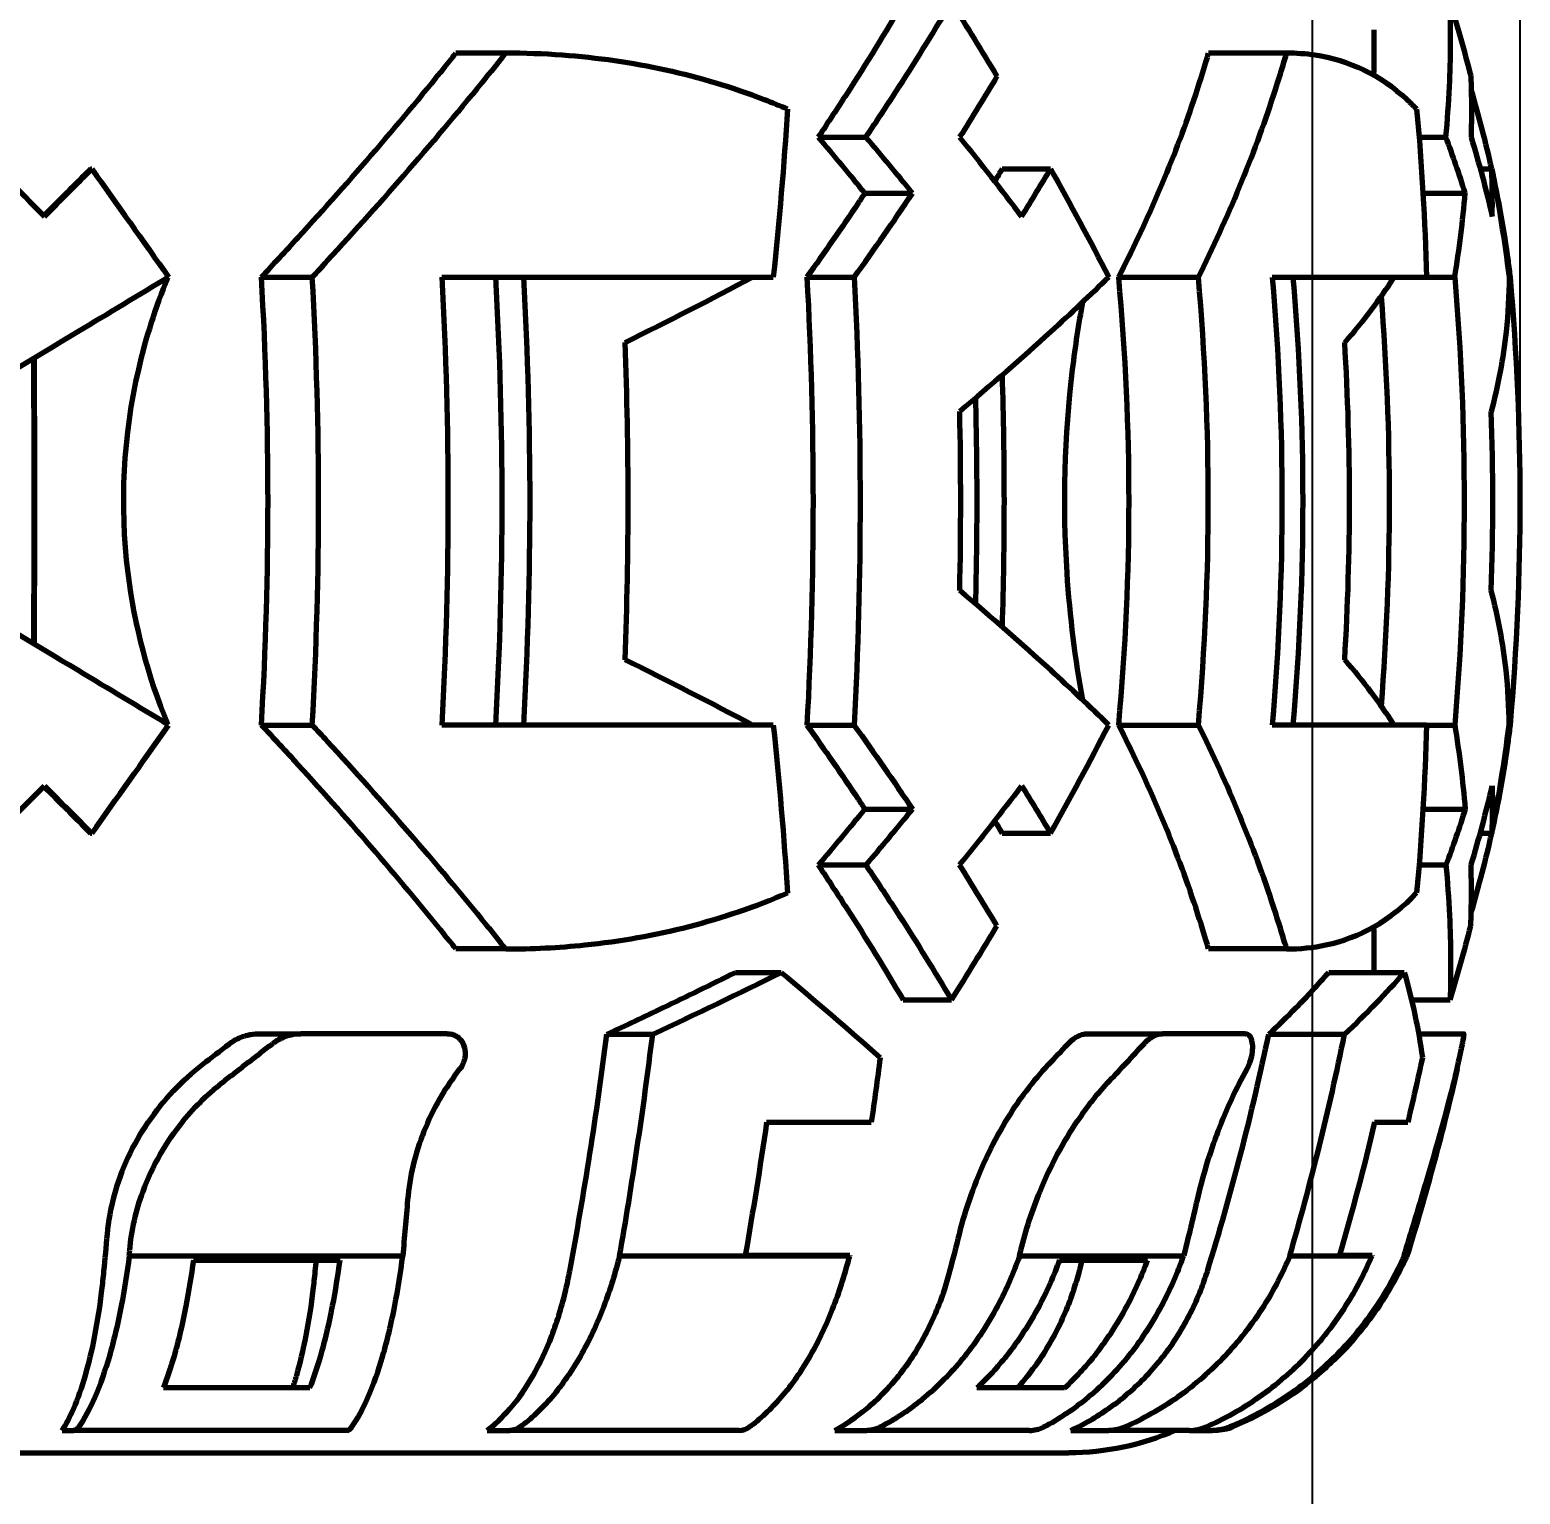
# Model space of a CAD drawing. Header units: millimetres. Extents: x 0 to 1189, y 0 to 841.
# Drawn here: x 753.76 to 787.03, y 651.52 to 684.22 of the extents above; entities that cross this region are included whole.
import ezdxf

# ---------------------------------------------------------------- set-up
doc = ezdxf.new("R2010")
doc.units = ezdxf.units.MM
doc.header["$LTSCALE"] = 0.75
doc.layers.add('FD_Dimensions', color=7, linetype='Continuous', lineweight=35)
doc.layers.add('Visible', color=7, linetype='Continuous', lineweight=70)
doc.styles.get("Standard").update_dxf_attribs({"font": 'arial.ttf'})
doc.dimstyles.new('Dim-ISO-25', dxfattribs={"dimtxt": 3.5, "dimasz": 3.5, "dimexe": 2.1, "dimexo": 2.1, "dimgap": 1.4, "dimtad": 1, "dimzin": 12, "dimdsep": 46, "dimtxsty": 'Standard', "dimcen": 0, "dimazin": 3, "dimtp": 0.1, "dimtm": 0.1, "dimtfac": 0.714286, "dimtmove": 0, "dimatfit": 3, "dimfxl": 1, "dimtzin": 12, "dimarcsym": 0})

# ---------------------------------------------------------------- blocks, each defined once
blk = doc.blocks.new('*D22')
at = {"layer": 'Defpoints', "color": 0, "transparency": 16777216}
for p in [(782.392664, 721.546639), (539.216927, 643.8848), (782.392664, 643.8848)]:
    blk.add_point(p, dxfattribs=at)
at = {"layer": 'FD_Dimensions', "color": 0, "lineweight": -2, "transparency": 16777216}
for p, q in [((539.216927, 645.9848), (539.216927, 723.646639)), ((782.392664, 645.9848), (782.392664, 723.646639)), ((542.716927, 721.546639), (778.892664, 721.546639))]:
    blk.add_line(p, q, dxfattribs=at)
at = {"layer": 'FD_Dimensions', "color": 0, "transparency": 16777216}
for points in [[(542.716927, 722.129972), (542.716927, 720.963305), (539.216927, 721.546639)], [(778.892664, 722.129972), (778.892664, 720.963305), (782.392664, 721.546639)]]:
    blk.add_solid(points, dxfattribs=at)
at = {"layer": 'FD_Dimensions', "color": 0, "transparency": 16777216, "insert": (660.804796, 724.734838), "char_height": 3.5, "attachment_point": 5}
blk.add_mtext('243.18', dxfattribs=at)
blk = doc.blocks.new('*D23')
at = {"layer": 'Defpoints', "color": 0, "transparency": 16777216}
for p in [(787.031087, 730.453835), (534.578504, 673.694799), (787.031087, 673.694799)]:
    blk.add_point(p, dxfattribs=at)
at = {"layer": 'FD_Dimensions', "color": 0, "lineweight": -2, "transparency": 16777216}
for p, q in [((534.578504, 675.794799), (534.578504, 732.553835)), ((787.031087, 675.794799), (787.031087, 732.553835)), ((538.078504, 730.453835), (783.531087, 730.453835))]:
    blk.add_line(p, q, dxfattribs=at)
at = {"layer": 'FD_Dimensions', "color": 0, "transparency": 16777216}
for points in [[(538.078504, 731.037168), (538.078504, 729.870501), (534.578504, 730.453835)], [(783.531087, 731.037168), (783.531087, 729.870501), (787.031087, 730.453835)]]:
    blk.add_solid(points, dxfattribs=at)
at = {"layer": 'FD_Dimensions', "color": 0, "transparency": 16777216, "insert": (660.804796, 733.64084), "char_height": 3.5, "attachment_point": 5}
blk.add_mtext('252.45', dxfattribs=at)

msp = doc.modelspace()

# ---------------------------------------------------------------- linework, layer by layer
at = {"layer": 'Visible'}
for p, q in [((764.387, 683.695), (763.275, 683.695)), ((781.816, 683.695), (780.076, 683.695)), ((771.364, 681.82), (772.426, 681.82)), ((784.774, 681.82), (785.373, 681.82)), ((755.123, 681.113), (755.148, 681.113)), ((775.466, 681.113), (776.548, 681.113)), ((786.139, 681.113), (786.396, 681.113)), ((772.404, 680.57), (773.466, 680.57)), ((784.861, 680.57), (785.804, 680.57)), ((758.935, 678.695), (760.07, 678.695)), ((762.959, 678.695), (770.358, 678.695)), ((771.111, 678.695), (772.165, 678.695)), ((778.07, 678.695), (779.848, 678.695)), ((781.497, 678.695), (784.938, 678.695)), ((784.938, 678.695), (785.57, 678.695)), ((786.783, 678.695), (786.814, 678.695)), ((758.935, 668.695), (760.07, 668.695)), ((770.358, 668.695), (762.959, 668.695)), ((771.111, 668.695), (772.165, 668.695)), ((778.07, 668.695), (779.848, 668.695)), ((784.938, 668.695), (781.497, 668.695)), ((784.938, 668.695), (785.57, 668.695)), ((786.783, 668.695), (786.814, 668.695)), ((772.404, 666.82), (773.466, 666.82)), ((784.861, 666.82), (785.804, 666.82)), ((755.123, 666.277), (755.148, 666.277)), ((775.466, 666.277), (776.548, 666.277)), ((786.139, 666.277), (786.396, 666.277)), ((771.364, 665.57), (772.426, 665.57)), ((784.774, 665.57), (785.373, 665.57)), ((764.387, 663.695), (763.275, 663.695)), ((781.816, 663.695), (780.076, 663.695)), ((769.516, 663.172), (770.535, 663.172)), ((782.758, 663.172), (784.443, 663.172)), ((773.256, 662.557), (774.338, 662.557)), ((784.608, 662.557), (785.465, 662.557)), ((758.864, 661.804), (759.814, 661.804)), ((763.084, 661.804), (759.814, 661.804)), ((766.644, 661.791), (767.668, 661.791)), ((777.361, 661.804), (779.048, 661.804)), ((780.894, 661.804), (779.048, 661.804)), ((781.418, 661.791), (783.111, 661.791)), ((784.765, 661.804), (785.775, 661.804)), ((770.209, 659.825), (772.547, 659.825)), ((783.782, 659.825), (784.52, 659.825)), ((755.984, 656.843), (762.089, 656.843)), ((757.415, 656.748), (760.69, 656.748)), ((766.929, 656.843), (772.065, 656.843)), ((772.067, 656.854), (769.733, 656.854)), ((772.067, 656.854), (772.065, 656.843)), ((775.855, 656.843), (779.52, 656.843)), ((776.748, 656.748), (778.715, 656.748)), ((781.888, 656.843), (783.724, 656.843)), ((783.727, 656.854), (782.995, 656.854)), ((783.727, 656.854), (783.724, 656.843)), ((784.439, 656.843), (784.503, 656.843)), ((784.453, 656.748), (784.46, 656.748)), ((760.017, 653.895), (756.746, 653.895)), ((776.863, 653.895), (774.905, 653.895)), ((782.147, 653.895), (782.14, 653.895)), ((754.487, 652.945), (754.747, 652.945)), ((760.84, 652.945), (754.747, 652.945)), ((763.975, 652.945), (764.487, 652.945)), ((769.601, 652.945), (764.487, 652.945)), ((771.733, 652.945), (772.448, 652.945)), ((776.082, 652.945), (772.448, 652.945)), ((777.003, 652.945), (777.849, 652.945)), ((779.648, 652.945), (777.849, 652.945)), ((779.648, 652.945), (780.163, 652.945)), ((780.23, 652.945), (780.163, 652.945)), ((746.745, 652.445), (776.959, 652.445))]:
    msp.add_line(p, q, dxfattribs=at)
at = {"layer": 'Visible', "extrusion": (0, 0, -1)}
for centre, radius, start, end in [((-730.141, 673.695), 56.914, 192.8718, 197.2229), ((-777.755, 659.82), 7.375, 203.8054, 204.6175), ((-777.755, 659.82), 7.375, 233.4558, 247.1571), ((-780.23, 653.945), 1, 247.1571, 270), ((-776.959, 658.336), 5.891, 246.223, 270)]:
    msp.add_arc(centre, radius, start, end, dxfattribs=at)
for centre, major_axis, ratio, start_param, end_param in [((746.853, 681.596), (-32.591, 36.716), 0.48852, 1.898986, 1.940381), ((739.394, 681.596), (-45.334, 18.845), 0.778782, 2.570328, 2.611723), ((741.564, 675.283), (36.827, 29.482), 0.423746, 0.844971, 0.886727), ((739.809, 675.283), (45.241, 13.365), 0.675548, 0.173246, 0.215001), ((735.409, 674.222), (13.752, 54.32), 0.601236, 1.269528, 1.338251), ((731.054, 674.222), (32.669, 45.525), 0.941727, 0.826297, 0.89502), ((745.795, 680), (-35.264, 28.232), 0.423717, 2.00059, 2.039753), ((746.622, 673.235), (31.996, 31.993), 0.010056, 1.311955, 1.345608), ((742.877, 673.235), (35.325, 28.279), 0.423751, 0.835216, 0.844226), ((738.232, 673.695), (0, 55.091), 0.599274, 1.479912, 1.66168), ((738.231, 673.695), (0, 56.845), 0.599274, 1.482724, 1.658869), ((731.472, 673.695), (0, 56.845), 0.955371, 1.482724, 1.658869), ((731.474, 673.695), (0, 55.091), 0.955371, 1.487756, 1.653836), ((753.077, 673.695), (0, 55.296), 0.014275, 1.513013, 1.62858), ((742.372, 673.695), (0, 55.296), 0.599274, 1.519979, 1.621614), ((735.409, 673.167), (-13.752, 54.32), 0.601236, 1.803342, 1.872065), ((741.304, 671.942), (-36.99, 29.613), 0.423734, 2.154685, 2.211096), ((731.054, 673.167), (-32.669, 45.525), 0.941727, 2.246573, 2.315296), ((739.555, 671.942), (-45.441, 13.425), 0.675545, 2.826401, 2.882813), ((746.622, 674.155), (-31.996, 31.993), 0.010056, 1.795985, 1.829638), ((746.617, 674.157), (-33.294, 33.291), 0.010083, 1.787169, 1.819835), ((742.827, 674.157), (-36.756, 29.425), 0.423743, 2.263905, 2.296572), ((740.365, 674.157), (-45.154, 13.34), 0.675548, 2.935629, 2.968295), ((745.795, 667.389), (35.264, 28.232), 0.423717, 1.101839, 1.141003), ((745.794, 667.425), (36.684, 29.367), 0.423763, 1.102155, 1.139803), ((741.097, 667.425), (45.066, 13.312), 0.675554, 0.430416, 0.468063), ((742.877, 674.154), (-35.325, 28.279), 0.423751, 2.297367, 2.306376), ((741.307, 673.69), (0, 56.445), 0.570958, 1.792663, 1.818971), ((732.843, 673.69), (0.001, 56.445), 0.944474, 1.792655, 1.818963), ((738.739, 673.694), (0.001, 56.838), 0.570946, 1.817282, 1.871574), ((731.723, 673.694), (0.001, 56.838), 0.944469, 1.817264, 1.871555), ((746.508, 673.685), (0, 56.426), 0.289318, 1.850711, 1.873889), ((736.614, 673.685), (0, 56.426), 0.796711, 1.850707, 1.873884), ((754.747, 653.946), (0, 1.002), 0.289308, 2.743198, 3.141567), ((764.487, 653.946), (0, 1.002), 0.57095, 2.74315, 3.141519), ((772.448, 653.946), (0, 1.002), 0.796704, 2.743073, 3.141442), ((777.849, 653.946), (0, 1.002), 0.944471, 2.742881, 3.14125), ((780.163, 653.946), (0.006, 1.002), 0.999787, 2.73727, 3.135639)]:
    msp.add_ellipse(centre, major_axis=major_axis, ratio=ratio, start_param=start_param, end_param=end_param, dxfattribs=at)
at = {"layer": 'Visible'}
for centre, major_axis, ratio, start_param, end_param in [((745.794, 679.965), (-36.684, 29.367), 0.423763, 4.243748, 4.281395), ((741.097, 679.965), (-45.066, 13.312), 0.675554, 3.572008, 3.609656), ((746.617, 673.233), (33.294, 33.291), 0.010083, -1.354424, -1.321757), ((742.827, 673.233), (36.756, 29.425), 0.423743, -0.877687, -0.845021), ((740.365, 673.233), (45.154, 13.34), 0.675548, -0.205964, -0.173298), ((741.304, 675.447), (36.99, 29.613), 0.423734, -0.986908, -0.930497), ((739.555, 675.447), (45.441, 13.425), 0.675545, -0.315191, -0.25878), ((744.085, 678.514), (39.464, 12.991), 0.235789, -1.029274, -0.937927), ((744.197, 678.514), (41.27, 4.794), 0.369362, -0.384775, -0.293427), ((740.694, 673.695), (0, 56.484), 0.599274, 4.676973, 4.747805), ((732.456, 673.695), (0, 56.484), 0.955371, 4.676973, 4.747805), ((744.085, 668.875), (-39.464, 12.991), 0.235789, 4.07952, 4.170867), ((744.197, 668.875), (-41.27, 4.794), 0.369362, 3.43502, 3.526367), ((741.564, 672.107), (-36.827, 29.482), 0.423746, 3.986564, 4.02832), ((739.809, 672.107), (-45.241, 13.365), 0.675548, 3.314838, 3.356594), ((746.853, 665.794), (32.591, 36.716), 0.48852, -1.242607, -1.201212), ((739.394, 665.794), (45.334, 18.845), 0.778782, -0.571264, -0.52987), ((747.705, 663.631), (39.341, 13.466), 0.219742, -1.115324, -1.028758), ((745.547, 663.631), (41.197, 5.643), 0.363476, -0.475646, -0.38908), ((735.913, 673.694), (0, 55.123), 0.570971, 4.39516, 4.49474), ((730.584, 673.694), (0, 55.123), 0.944479, 4.39516, 4.49474), ((745.447, 670.171), (35.573, 25.307), 0.332619, -1.463587, -1.446314), ((745.434, 670.19), (37.056, 26.362), 0.332619, -1.463537, -1.434072), ((742.593, 670.172), (41.566, 13.347), 0.590436, -0.828266, -0.810993), ((742.543, 670.19), (43.299, 13.904), 0.590424, -0.828226, -0.798761), ((741.089, 670.19), (-44.663, 8.567), 0.622707, 3.110325, 3.13979), ((740.267, 673.694), (0, 55.122), 0.289334, 4.395159, 4.410897), ((732.577, 673.694), (0, 55.122), 0.796721, 4.395159, 4.410897), ((748.132, 665.301), (1.757, 39.322), 0.213453, 4.505144, 4.508355), ((744.616, 674.265), (-0.173, 55.803), 0.292446, 4.387485, 4.39218), ((754.229, 665.303), (6.958, 39.121), 0.576886, 4.597835, 4.601046), ((734.442, 674.269), (-1.249, 55.801), 0.805233, 4.370337, 4.375032), ((757.295, 665.305), (11.857, 38.428), 0.706983, 4.710348, 4.713559)]:
    msp.add_ellipse(centre, major_axis=major_axis, ratio=ratio, start_param=start_param, end_param=end_param, dxfattribs=at)
for points, knots in [([(773.256, 684.833), (772.858, 684.152), (772.438, 683.469), (771.792, 682.465), (771.579, 682.142), (771.364, 681.82)], [4.947867, 4.947867, 4.947867, 4.947867, 5.2230235, 5.2230235, 5.3543278, 5.3543278, 5.3543278, 5.3543278]), ([(772.426, 681.82), (772.679, 682.195), (772.928, 682.573), (773.576, 683.577), (773.965, 684.206), (774.338, 684.833)], [6.940353, 6.940353, 6.940353, 6.940353, 7.0935578, 7.0935578, 7.3468953, 7.3468953, 7.3468953, 7.3468953]), ([(785.373, 681.82), (785.408, 682.195), (785.435, 682.573), (785.482, 683.577), (785.487, 684.206), (785.465, 684.833)], [6.940353, 6.940353, 6.940353, 6.940353, 7.0935578, 7.0935578, 7.3468953, 7.3468953, 7.3468953, 7.3468953]), ([(758.935, 678.695), (759.21, 678.988), (759.484, 679.283), (760.932, 680.867), (762.068, 682.19), (763.18, 683.575), (763.228, 683.635), (763.275, 683.695)], [16.6833676, 16.6833676, 16.6833676, 16.6833676, 16.8031599, 16.8031599, 17.3212731, 17.3212731, 17.3447499, 17.3447499, 17.3447499, 17.3447499]), ([(760.07, 678.695), (760.182, 678.815), (760.294, 678.936), (761.643, 680.399), (762.84, 681.781), (764.104, 683.341), (764.246, 683.518), (764.387, 683.695)], [-6.7908419, -6.7908419, -6.7908419, -6.7908419, -6.742069, -6.742069, -6.2007054, -6.2007054, -6.1314654, -6.1314654, -6.1314654, -6.1314654]), ([(770.678, 682.445), (770.508, 682.518), (770.336, 682.588), (768.739, 683.203), (767.223, 683.535), (765.229, 683.68), (764.809, 683.695), (764.387, 683.695)], [1.4412238, 1.4412238, 1.4412238, 1.4412238, 1.506827, 1.506827, 2.0457096, 2.0457096, 2.1881347, 2.1881347, 2.1881347, 2.1881347]), ([(778.07, 678.695), (778.22, 678.988), (778.366, 679.283), (779.115, 680.867), (779.627, 682.19), (780.04, 683.575), (780.058, 683.635), (780.076, 683.695)], [16.6833676, 16.6833676, 16.6833676, 16.6833676, 16.8031599, 16.8031599, 17.3212731, 17.3212731, 17.3447499, 17.3447499, 17.3447499, 17.3447499]), ([(779.848, 678.695), (779.908, 678.815), (779.968, 678.936), (780.677, 680.399), (781.228, 681.781), (781.712, 683.341), (781.765, 683.518), (781.816, 683.695)], [-6.7900934, -6.7900934, -6.7900934, -6.7900934, -6.7413206, -6.7413206, -6.1999569, -6.1999569, -6.1307169, -6.1307169, -6.1307169, -6.1307169]), ([(784.72, 682.445), (784.651, 682.518), (784.58, 682.588), (783.912, 683.203), (783.222, 683.535), (782.242, 683.68), (782.031, 683.695), (781.816, 683.695)], [1.4412238, 1.4412238, 1.4412238, 1.4412238, 1.506827, 1.506827, 2.0457096, 2.0457096, 2.1881347, 2.1881347, 2.1881347, 2.1881347]), ([(786.814, 678.695), (786.799, 678.815), (786.783, 678.936), (786.675, 679.73), (786.552, 680.413), (786.398, 681.102)], [-6.7908419, -6.7908419, -6.7908419, -6.7908419, -6.742069, -6.742069, -6.4704412, -6.4704412, -6.4704412, -6.4704412]), ([(772.404, 680.57), (772.354, 680.495), (772.305, 680.421), (771.883, 679.792), (771.501, 679.241), (771.111, 678.695)], [5.3380025, 5.3380025, 5.3380025, 5.3380025, 5.367956, 5.367956, 5.5912569, 5.5912569, 5.5912569, 5.5912569]), ([(756.864, 678.695), (756.195, 678.291), (755.517, 677.883), (753.855, 676.882), (752.865, 676.287), (751.881, 675.695)], [17.408031, 17.408031, 17.408031, 17.408031, 17.632683, 17.632683, 17.9554931, 17.9554931, 17.9554931, 17.9554931]), ([(756.85, 668.704), (756.407, 669.777), (756.104, 670.916), (755.771, 673.611), (755.853, 675.151), (756.358, 677.343), (756.578, 678.028), (756.85, 678.686)], [-4.6014627, -4.6014627, -4.6014627, -4.6014627, -4.2919798, -4.2919798, -3.8917813, -3.8917813, -3.7013752, -3.7013752, -3.7013752, -3.7013752]), ([(758.935, 668.695), (759.034, 670.412), (759.082, 672.105), (759.082, 675.285), (759.034, 676.977), (758.935, 678.695)], [18.0059202, 18.0059202, 18.0059202, 18.0059202, 18.4829061, 18.4829061, 18.9598921, 18.9598921, 18.9598921, 18.9598921]), ([(760.07, 668.695), (760.166, 670.412), (760.212, 672.102), (760.212, 675.287), (760.166, 676.978), (760.07, 678.695)], [-6.920639, -6.920639, -6.920639, -6.920639, -6.4429476, -6.4429476, -5.9652563, -5.9652563, -5.9652563, -5.9652563]), ([(762.959, 678.695), (763.053, 676.978), (763.098, 675.29), (763.098, 672.099), (763.053, 670.411), (762.959, 668.695)], [-20.2998931, -20.2998931, -20.2998931, -20.2998931, -19.8212787, -19.8212787, -19.3426644, -19.3426644, -19.3426644, -19.3426644]), ([(764.158, 678.695), (764.254, 676.979), (764.3, 675.291), (764.3, 672.099), (764.254, 670.411), (764.158, 668.695)], [-19.817453, -19.817453, -19.817453, -19.817453, -19.3387186, -19.3387186, -18.8599842, -18.8599842, -18.8599842, -18.8599842]), ([(764.784, 678.695), (764.878, 676.979), (764.923, 675.292), (764.923, 672.098), (764.878, 670.411), (764.784, 668.695)], [-7.07885, -7.07885, -7.07885, -7.07885, -6.5997659, -6.5997659, -6.1206818, -6.1206818, -6.1206818, -6.1206818]), ([(777.848, 678.695), (777.433, 678.291), (777.001, 677.883), (775.906, 676.882), (775.225, 676.287), (774.522, 675.695)], [17.408031, 17.408031, 17.408031, 17.408031, 17.632683, 17.632683, 17.9554931, 17.9554931, 17.9554931, 17.9554931]), ([(778.07, 668.695), (778.226, 670.412), (778.3, 672.105), (778.3, 675.285), (778.226, 676.977), (778.07, 678.695)], [18.0059202, 18.0059202, 18.0059202, 18.0059202, 18.4829061, 18.4829061, 18.9598921, 18.9598921, 18.9598921, 18.9598921]), ([(779.848, 668.695), (779.998, 670.412), (780.07, 672.102), (780.07, 675.287), (779.998, 676.978), (779.848, 678.695)], [-6.920639, -6.920639, -6.920639, -6.920639, -6.4429476, -6.4429476, -5.9652563, -5.9652563, -5.9652563, -5.9652563]), ([(781.497, 678.695), (781.644, 676.978), (781.714, 675.29), (781.714, 672.099), (781.644, 670.411), (781.497, 668.695)], [-20.2998931, -20.2998931, -20.2998931, -20.2998931, -19.8212787, -19.8212787, -19.3426644, -19.3426644, -19.3426644, -19.3426644]), ([(781.959, 678.695), (782.106, 676.979), (782.176, 675.292), (782.176, 672.098), (782.106, 670.411), (781.959, 668.695)], [-7.07885, -7.07885, -7.07885, -7.07885, -6.5997659, -6.5997659, -6.1206818, -6.1206818, -6.1206818, -6.1206818]), ([(786.783, 678.695), (786.782, 678.291), (786.761, 677.883), (786.651, 676.882), (786.538, 676.287), (786.385, 675.695)], [17.408031, 17.408031, 17.408031, 17.408031, 17.632683, 17.632683, 17.9554931, 17.9554931, 17.9554931, 17.9554931]), ([(786.814, 668.695), (786.961, 670.412), (787.031, 672.102), (787.031, 675.287), (786.961, 676.978), (786.814, 678.695)], [-6.920639, -6.920639, -6.920639, -6.920639, -6.4429476, -6.4429476, -5.9652563, -5.9652563, -5.9652563, -5.9652563]), ([(777.271, 669.249), (777.101, 670.16), (776.981, 671.113), (776.82, 673.611), (776.862, 675.151), (777.103, 677.15), (777.18, 677.652), (777.271, 678.141)], [-4.5495957, -4.5495957, -4.5495957, -4.5495957, -4.2919798, -4.2919798, -3.8917813, -3.8917813, -3.7533639, -3.7533639, -3.7533639, -3.7533639]), ([(767.051, 670.153), (767.097, 671.364), (767.12, 672.551), (767.12, 674.838), (767.097, 676.026), (767.051, 677.236)], [-20.3932221, -20.3932221, -20.3932221, -20.3932221, -20.0502167, -20.0502167, -19.7072114, -19.7072114, -19.7072114, -19.7072114]), ([(783.114, 670.153), (783.186, 671.364), (783.222, 672.551), (783.222, 674.838), (783.186, 676.026), (783.114, 677.236)], [-20.3932221, -20.3932221, -20.3932221, -20.3932221, -20.0502167, -20.0502167, -19.7072114, -19.7072114, -19.7072114, -19.7072114]), ([(753.85, 676.88), (753.851, 675.791), (753.852, 674.724), (753.852, 672.666), (753.851, 671.599), (753.85, 670.51)], [-19.6473932, -19.6473932, -19.6473932, -19.6473932, -19.3387186, -19.3387186, -19.0300441, -19.0300441, -19.0300441, -19.0300441]), ([(774.871, 675.991), (774.891, 675.209), (774.901, 674.442), (774.901, 672.948), (774.891, 672.18), (774.871, 671.399)], [-19.5628767, -19.5628767, -19.5628767, -19.5628767, -19.3387186, -19.3387186, -19.1145606, -19.1145606, -19.1145606, -19.1145606]), ([(756.864, 668.695), (756.195, 669.098), (755.517, 669.507), (753.855, 670.508), (752.865, 671.103), (751.881, 671.695)], [-19.5470654, -19.5470654, -19.5470654, -19.5470654, -19.3224133, -19.3224133, -18.9996033, -18.9996033, -18.9996033, -18.9996033]), ([(777.848, 668.695), (777.433, 669.098), (777.001, 669.507), (775.906, 670.508), (775.225, 671.103), (774.522, 671.695)], [-19.5470654, -19.5470654, -19.5470654, -19.5470654, -19.3224133, -19.3224133, -18.9996033, -18.9996033, -18.9996033, -18.9996033]), ([(786.783, 668.695), (786.782, 669.098), (786.761, 669.507), (786.651, 670.508), (786.538, 671.103), (786.385, 671.695)], [-19.5470654, -19.5470654, -19.5470654, -19.5470654, -19.3224133, -19.3224133, -18.9996033, -18.9996033, -18.9996033, -18.9996033]), ([(763.275, 663.695), (763.228, 663.755), (763.18, 663.815), (762.068, 665.199), (760.932, 666.523), (759.484, 668.106), (759.21, 668.402), (758.935, 668.695)], [17.4746476, 17.4746476, 17.4746476, 17.4746476, 17.4981244, 17.4981244, 18.0162376, 18.0162376, 18.1360299, 18.1360299, 18.1360299, 18.1360299]), ([(764.387, 663.695), (764.246, 663.872), (764.104, 664.049), (762.84, 665.609), (761.643, 666.991), (760.294, 668.454), (760.182, 668.575), (760.07, 668.695)], [-6.0159843, -6.0159843, -6.0159843, -6.0159843, -5.9467443, -5.9467443, -5.4053806, -5.4053806, -5.3566078, -5.3566078, -5.3566078, -5.3566078]), ([(771.111, 668.695), (771.501, 668.149), (771.883, 667.597), (772.305, 666.969), (772.354, 666.894), (772.404, 666.82)], [6.4700001, 6.4700001, 6.4700001, 6.4700001, 6.693301, 6.693301, 6.7232545, 6.7232545, 6.7232545, 6.7232545]), ([(780.076, 663.695), (780.058, 663.755), (780.04, 663.815), (779.627, 665.199), (779.115, 666.523), (778.366, 668.106), (778.22, 668.402), (778.07, 668.695)], [17.4739176, 17.4739176, 17.4739176, 17.4739176, 17.4973944, 17.4973944, 18.0155075, 18.0155075, 18.1352998, 18.1352998, 18.1352998, 18.1352998]), ([(781.816, 663.695), (781.765, 663.872), (781.712, 664.049), (781.228, 665.609), (780.677, 666.991), (779.968, 668.454), (779.908, 668.575), (779.848, 668.695)], [-6.0159843, -6.0159843, -6.0159843, -6.0159843, -5.9467443, -5.9467443, -5.4053806, -5.4053806, -5.3566078, -5.3566078, -5.3566078, -5.3566078]), ([(786.398, 666.288), (786.552, 666.976), (786.675, 667.66), (786.783, 668.454), (786.799, 668.575), (786.814, 668.695)], [-5.6770085, -5.6770085, -5.6770085, -5.6770085, -5.4053806, -5.4053806, -5.3566078, -5.3566078, -5.3566078, -5.3566078]), ([(771.364, 665.57), (771.579, 665.248), (771.792, 664.924), (772.438, 663.92), (772.858, 663.237), (773.256, 662.557)], [6.6749509, 6.6749509, 6.6749509, 6.6749509, 6.8062552, 6.8062552, 7.0814117, 7.0814117, 7.0814117, 7.0814117]), ([(772.426, 665.57), (772.679, 665.194), (772.928, 664.817), (773.576, 663.813), (773.965, 663.184), (774.338, 662.557)], [-5.6143586, -5.6143586, -5.6143586, -5.6143586, -5.4611539, -5.4611539, -5.2078164, -5.2078164, -5.2078164, -5.2078164]), ([(785.373, 665.57), (785.408, 665.194), (785.435, 664.817), (785.482, 663.813), (785.487, 663.184), (785.465, 662.557)], [-5.6143586, -5.6143586, -5.6143586, -5.6143586, -5.4611539, -5.4611539, -5.2078164, -5.2078164, -5.2078164, -5.2078164]), ([(764.387, 663.695), (764.982, 663.695), (765.572, 663.725), (767.742, 663.949), (769.26, 664.336), (770.678, 664.945)], [11.8642356, 11.8642356, 11.8642356, 11.8642356, 12.0649624, 12.0649624, 12.6112644, 12.6112644, 12.6112644, 12.6112644]), ([(781.816, 663.695), (782.119, 663.695), (782.413, 663.725), (783.463, 663.949), (784.142, 664.336), (784.72, 664.945)], [11.8642356, 11.8642356, 11.8642356, 11.8642356, 12.0649624, 12.0649624, 12.6112644, 12.6112644, 12.6112644, 12.6112644]), ([(766.644, 661.791), (767.075, 661.992), (767.496, 662.191), (768.439, 662.642), (768.978, 662.905), (769.516, 663.172)], [-6.14387, -6.14387, -6.14387, -6.14387, -5.9912258, -5.9912258, -5.7908009, -5.7908009, -5.7908009, -5.7908009]), ([(781.418, 661.791), (781.635, 661.992), (781.84, 662.191), (782.286, 662.642), (782.528, 662.905), (782.758, 663.172)], [-6.14387, -6.14387, -6.14387, -6.14387, -5.9912258, -5.9912258, -5.7908009, -5.7908009, -5.7908009, -5.7908009]), ([(758.217, 661.573), (758.253, 661.601), (758.292, 661.627), (758.424, 661.707), (758.523, 661.748), (758.704, 661.794), (758.784, 661.804), (758.864, 661.804)], [-0.38982351, -0.38982351, -0.38982351, -0.38982351, -0.37572875, -0.37572875, -0.34303316, -0.34303316, -0.31763577, -0.31763577, -0.31763577, -0.31763577]), ([(759.171, 661.573), (759.189, 661.586), (759.207, 661.6), (759.319, 661.677), (759.421, 661.728), (759.608, 661.785), (759.69, 661.799), (759.772, 661.803), (759.786, 661.804), (759.8, 661.804), (759.814, 661.804)], [-0.06746772, -0.06746772, -0.06746772, -0.06746772, -0.06067751, -0.06067751, -0.02604643, -0.02604643, 0, 0, 0, 0.00449234, 0.00449234, 0.00449234, 0.00449234]), ([(763.084, 661.804), (763.101, 661.804), (763.118, 661.803), (763.173, 661.796), (763.21, 661.786), (763.29, 661.75), (763.33, 661.721), (763.405, 661.643), (763.436, 661.592), (763.477, 661.476), (763.486, 661.411), (763.481, 661.28), (763.466, 661.214), (763.42, 661.101), (763.393, 661.053), (763.359, 661.01)], [-0.318504, -0.318504, -0.318504, -0.318504, -0.3128202, -0.3128202, -0.2999436, -0.2999436, -0.2831266, -0.2831266, -0.2636299, -0.2636299, -0.2433808, -0.2433808, -0.2231503, -0.2231503, -0.2067842, -0.2067842, -0.2067842, -0.2067842]), ([(776.936, 661.573), (776.963, 661.601), (776.99, 661.627), (777.081, 661.707), (777.147, 661.748), (777.263, 661.794), (777.313, 661.804), (777.361, 661.804)], [-0.38982351, -0.38982351, -0.38982351, -0.38982351, -0.37572875, -0.37572875, -0.34303316, -0.34303316, -0.31763577, -0.31763577, -0.31763577, -0.31763577]), ([(778.63, 661.573), (778.643, 661.586), (778.656, 661.6), (778.734, 661.677), (778.803, 661.728), (778.922, 661.785), (778.973, 661.799), (779.022, 661.803), (779.031, 661.804), (779.039, 661.804), (779.048, 661.804)], [-0.06746772, -0.06746772, -0.06746772, -0.06746772, -0.06067751, -0.06067751, -0.02604643, -0.02604643, 0, 0, 0, 0.00449234, 0.00449234, 0.00449234, 0.00449234]), ([(780.894, 661.804), (780.903, 661.804), (780.912, 661.803), (780.94, 661.796), (780.959, 661.786), (780.996, 661.75), (781.013, 661.721), (781.042, 661.643), (781.051, 661.592), (781.056, 661.476), (781.051, 661.411), (781.029, 661.28), (781.012, 661.214), (780.971, 661.101), (780.95, 661.053), (780.926, 661.01)], [-0.318504, -0.318504, -0.318504, -0.318504, -0.3128202, -0.3128202, -0.2999436, -0.2999436, -0.2831266, -0.2831266, -0.2636299, -0.2636299, -0.2433808, -0.2433808, -0.2231503, -0.2231503, -0.2067842, -0.2067842, -0.2067842, -0.2067842]), ([(785.742, 661.573), (785.745, 661.586), (785.748, 661.6), (785.762, 661.677), (785.771, 661.728), (785.778, 661.785), (785.778, 661.799), (785.776, 661.803), (785.776, 661.804), (785.775, 661.804), (785.775, 661.804)], [-0.06746772, -0.06746772, -0.06746772, -0.06746772, -0.06067751, -0.06067751, -0.02604643, -0.02604643, 0, 0, 0, 0.00449234, 0.00449234, 0.00449234, 0.00449234]), ([(755.497, 657.326), (755.549, 657.911), (755.707, 658.493), (756.214, 659.587), (756.557, 660.091), (757.176, 660.743), (757.393, 660.938), (757.623, 661.115)], [-2.3896142, -2.3896142, -2.3896142, -2.3896142, -2.2057266, -2.2057266, -2.0238915, -2.0238915, -1.935985, -1.935985, -1.935985, -1.935985]), ([(763.359, 661.01), (763.032, 660.588), (762.762, 660.12), (762.364, 659.128), (762.241, 658.611), (762.198, 658.096)], [0.0000001, 0.0000001, 0.0000001, 0.0000001, 0.1610957, 0.1610957, 0.3221415, 0.3221415, 0.3221415, 0.3221415]), ([(774.513, 657.326), (774.658, 657.911), (774.865, 658.493), (775.378, 659.587), (775.679, 660.091), (776.17, 660.743), (776.335, 660.938), (776.504, 661.115)], [-2.3896142, -2.3896142, -2.3896142, -2.3896142, -2.2057266, -2.2057266, -2.0238915, -2.0238915, -1.935985, -1.935985, -1.935985, -1.935985]), ([(780.926, 661.01), (780.69, 660.588), (780.473, 660.12), (780.095, 659.128), (779.938, 658.611), (779.82, 658.096)], [0.0000001, 0.0000001, 0.0000001, 0.0000001, 0.1610957, 0.1610957, 0.3221415, 0.3221415, 0.3221415, 0.3221415]), ([(755.995, 656.967), (756.034, 657.41), (756.134, 657.853), (756.5, 658.849), (756.804, 659.381), (757.465, 660.193), (757.777, 660.495), (758.119, 660.757)], [-0.8006859, -0.8006859, -0.8006859, -0.8006859, -0.6609792, -0.6609792, -0.4774176, -0.4774176, -0.3470042, -0.3470042, -0.3470042, -0.3470042]), ([(775.885, 656.967), (775.994, 657.41), (776.138, 657.853), (776.547, 658.849), (776.83, 659.381), (777.377, 660.193), (777.619, 660.495), (777.87, 660.757)], [-0.8006859, -0.8006859, -0.8006859, -0.8006859, -0.6609792, -0.6609792, -0.4774176, -0.4774176, -0.3470042, -0.3470042, -0.3470042, -0.3470042]), ([(784.477, 656.967), (784.613, 657.41), (784.747, 657.853), (785.043, 658.849), (785.197, 659.381), (785.42, 660.193), (785.499, 660.495), (785.563, 660.757)], [-0.8006859, -0.8006859, -0.8006859, -0.8006859, -0.6609792, -0.6609792, -0.4774176, -0.4774176, -0.3470042, -0.3470042, -0.3470042, -0.3470042]), ([(755.984, 656.843), (755.936, 656.47), (755.876, 656.085), (755.726, 655.311), (755.633, 654.928), (755.447, 654.284), (755.336, 653.964), (755.101, 653.421), (754.977, 653.195), (754.859, 653.023)], [0.2897036, 0.2897036, 0.2897036, 0.2897036, 0.409542, 0.409542, 0.5460875, 0.5460875, 0.6827036, 0.6827036, 0.8150178, 0.8150178, 0.8150178, 0.8150178]), ([(757.415, 656.748), (757.369, 656.405), (757.313, 656.054), (757.17, 655.31), (757.077, 654.927), (756.913, 654.361), (756.833, 654.118), (756.746, 653.895)], [0.2998689, 0.2998689, 0.2998689, 0.2998689, 0.4095958, 0.4095958, 0.5461278, 0.5461278, 0.649624, 0.649624, 0.649624, 0.649624]), ([(760.017, 653.895), (760.105, 654.12), (760.187, 654.364), (760.352, 654.932), (760.444, 655.315), (760.588, 656.057), (760.644, 656.406), (760.69, 656.748)], [3.7333138, 3.7333138, 3.7333138, 3.7333138, 3.8377916, 3.8377916, 3.9744072, 3.9744072, 4.0837029, 4.0837029, 4.0837029, 4.0837029]), ([(760.954, 653.023), (761.074, 653.196), (761.2, 653.424), (761.438, 653.971), (761.55, 654.292), (761.738, 654.937), (761.831, 655.32), (761.981, 656.091), (762.041, 656.473), (762.089, 656.843)], [3.5813627, 3.5813627, 3.5813627, 3.5813627, 3.7158313, 3.7158313, 3.8534291, 3.8534291, 3.9901307, 3.9901307, 4.1091636, 4.1091636, 4.1091636, 4.1091636]), ([(766.929, 656.843), (766.834, 656.47), (766.716, 656.085), (766.42, 655.311), (766.237, 654.928), (765.87, 654.284), (765.651, 653.964), (765.186, 653.421), (764.942, 653.195), (764.709, 653.023)], [-4.0816675, -4.0816675, -4.0816675, -4.0816675, -3.9618291, -3.9618291, -3.8252836, -3.8252836, -3.6886674, -3.6886674, -3.5563533, -3.5563533, -3.5563533, -3.5563533]), ([(769.825, 653.023), (770.063, 653.196), (770.311, 653.424), (770.782, 653.971), (771.003, 654.292), (771.373, 654.937), (771.556, 655.32), (771.852, 656.091), (771.971, 656.473), (772.065, 656.843)], [-0.8176817, -0.8176817, -0.8176817, -0.8176817, -0.683213, -0.683213, -0.5456153, -0.5456153, -0.4089137, -0.4089137, -0.2898807, -0.2898807, -0.2898807, -0.2898807]), ([(775.855, 656.843), (775.723, 656.47), (775.557, 656.085), (775.145, 655.311), (774.89, 654.928), (774.377, 654.284), (774.071, 653.964), (773.424, 653.421), (773.083, 653.195), (772.757, 653.023)], [0.2897036, 0.2897036, 0.2897036, 0.2897036, 0.409542, 0.409542, 0.5460875, 0.5460875, 0.6827036, 0.6827036, 0.8150178, 0.8150178, 0.8150178, 0.8150178]), ([(776.748, 656.748), (776.622, 656.405), (776.469, 656.054), (776.072, 655.31), (775.818, 654.927), (775.367, 654.361), (775.144, 654.118), (774.905, 653.895)], [0.2998689, 0.2998689, 0.2998689, 0.2998689, 0.4095958, 0.4095958, 0.5461278, 0.5461278, 0.649624, 0.649624, 0.649624, 0.649624]), ([(776.395, 653.023), (776.726, 653.196), (777.072, 653.424), (777.729, 653.971), (778.037, 654.292), (778.554, 654.937), (778.81, 655.32), (779.223, 656.091), (779.388, 656.473), (779.52, 656.843)], [3.5813627, 3.5813627, 3.5813627, 3.5813627, 3.7158313, 3.7158313, 3.8534291, 3.8534291, 3.9901307, 3.9901307, 4.1091636, 4.1091636, 4.1091636, 4.1091636]), ([(776.863, 653.895), (777.105, 654.12), (777.33, 654.364), (777.783, 654.932), (778.039, 655.315), (778.435, 656.057), (778.589, 656.406), (778.715, 656.748)], [3.7333138, 3.7333138, 3.7333138, 3.7333138, 3.8377916, 3.8377916, 3.9744072, 3.9744072, 4.0837029, 4.0837029, 4.0837029, 4.0837029]), ([(781.888, 656.843), (781.732, 656.47), (781.536, 656.085), (781.047, 655.311), (780.744, 654.928), (780.136, 654.284), (779.774, 653.964), (779.006, 653.421), (778.602, 653.195), (778.216, 653.023)], [-4.0816675, -4.0816675, -4.0816675, -4.0816675, -3.9618291, -3.9618291, -3.8252836, -3.8252836, -3.6886674, -3.6886674, -3.5563533, -3.5563533, -3.5563533, -3.5563533]), ([(780.018, 653.023), (780.411, 653.196), (780.822, 653.424), (781.6, 653.971), (781.966, 654.292), (782.578, 654.937), (782.881, 655.32), (783.371, 656.091), (783.567, 656.473), (783.724, 656.843)], [-0.8176817, -0.8176817, -0.8176817, -0.8176817, -0.683213, -0.683213, -0.5456153, -0.5456153, -0.4089137, -0.4089137, -0.2898807, -0.2898807, -0.2898807, -0.2898807]), ([(784.439, 656.843), (784.273, 656.47), (784.065, 656.085), (783.548, 655.311), (783.228, 654.928), (782.584, 654.284), (782.201, 653.964), (781.388, 653.421), (780.96, 653.195), (780.552, 653.023)], [0.2897036, 0.2897036, 0.2897036, 0.2897036, 0.409542, 0.409542, 0.5460875, 0.5460875, 0.6827036, 0.6827036, 0.8150178, 0.8150178, 0.8150178, 0.8150178]), ([(784.453, 656.748), (784.295, 656.405), (784.102, 656.054), (783.605, 655.31), (783.285, 654.927), (782.72, 654.361), (782.441, 654.118), (782.14, 653.895)], [0.2998689, 0.2998689, 0.2998689, 0.2998689, 0.4095958, 0.4095958, 0.5461278, 0.5461278, 0.649624, 0.649624, 0.649624, 0.649624]), ([(754.487, 652.945), (754.574, 653.077), (754.663, 653.244), (754.843, 653.658), (754.931, 653.914), (755.08, 654.428), (755.154, 654.734), (755.282, 655.393), (755.335, 655.746), (755.391, 656.215), (755.406, 656.355), (755.42, 656.499)], [-0.6414978, -0.6414978, -0.6414978, -0.6414978, -0.5452902, -0.5452902, -0.4361658, -0.4361658, -0.3271031, -0.3271031, -0.2180403, -0.2180403, -0.1748773, -0.1748773, -0.1748773, -0.1748773]), ([(759.634, 653.895), (759.665, 653.987), (759.694, 654.081), (759.796, 654.432), (759.87, 654.738), (759.998, 655.396), (760.052, 655.749), (760.108, 656.217), (760.123, 656.356), (760.136, 656.499)], [-0.4759393, -0.4759393, -0.4759393, -0.4759393, -0.4359905, -0.4359905, -0.3268608, -0.3268608, -0.2177311, -0.2177311, -0.1749075, -0.1749075, -0.1749075, -0.1749075]), ([(763.975, 652.945), (764.146, 653.077), (764.323, 653.244), (764.677, 653.658), (764.852, 653.914), (765.145, 654.428), (765.291, 654.734), (765.543, 655.393), (765.649, 655.746), (765.76, 656.215), (765.789, 656.355), (765.816, 656.499)], [-0.6414978, -0.6414978, -0.6414978, -0.6414978, -0.5452902, -0.5452902, -0.4361658, -0.4361658, -0.3271031, -0.3271031, -0.2180403, -0.2180403, -0.1748773, -0.1748773, -0.1748773, -0.1748773]), ([(771.733, 652.945), (771.972, 653.077), (772.218, 653.244), (772.713, 653.658), (772.957, 653.914), (773.367, 654.428), (773.57, 654.734), (773.921, 655.393), (774.069, 655.746), (774.223, 656.215), (774.265, 656.355), (774.303, 656.499)], [-0.6414978, -0.6414978, -0.6414978, -0.6414978, -0.5452902, -0.5452902, -0.4361658, -0.4361658, -0.3271031, -0.3271031, -0.2180403, -0.2180403, -0.1748773, -0.1748773, -0.1748773, -0.1748773]), ([(775.808, 653.895), (775.893, 653.987), (775.973, 654.081), (776.253, 654.432), (776.457, 654.738), (776.809, 655.396), (776.957, 655.749), (777.112, 656.217), (777.153, 656.356), (777.191, 656.499)], [-0.4759393, -0.4759393, -0.4759393, -0.4759393, -0.4359905, -0.4359905, -0.3268608, -0.3268608, -0.2177311, -0.2177311, -0.1749075, -0.1749075, -0.1749075, -0.1749075]), ([(777.003, 652.945), (777.285, 653.077), (777.577, 653.244), (778.163, 653.658), (778.453, 653.914), (778.939, 654.428), (779.18, 654.734), (779.596, 655.393), (779.771, 655.746), (779.954, 656.215), (780.003, 656.355), (780.048, 656.499)], [-0.6414978, -0.6414978, -0.6414978, -0.6414978, -0.5452902, -0.5452902, -0.4361658, -0.4361658, -0.3271031, -0.3271031, -0.2180403, -0.2180403, -0.1748773, -0.1748773, -0.1748773, -0.1748773]), ([(760.84, 652.945), (760.877, 652.945), (760.919, 652.974), (760.953, 653.022), (760.953, 653.023), (760.954, 653.023)], [-0.14890922, -0.14890922, -0.14890922, -0.14890922, -0.11134107, -0.11134107, -0.11090246, -0.11090246, -0.11090246, -0.11090246]), ([(769.601, 652.945), (769.673, 652.945), (769.757, 652.974), (769.824, 653.022), (769.825, 653.023), (769.825, 653.023)], [-0.14890922, -0.14890922, -0.14890922, -0.14890922, -0.11134107, -0.11134107, -0.11090246, -0.11090246, -0.11090246, -0.11090246]), ([(776.082, 652.945), (776.182, 652.945), (776.299, 652.974), (776.392, 653.022), (776.394, 653.023), (776.395, 653.023)], [-0.14890922, -0.14890922, -0.14890922, -0.14890922, -0.11134107, -0.11134107, -0.11090246, -0.11090246, -0.11090246, -0.11090246]), ([(779.648, 652.945), (779.766, 652.945), (779.905, 652.974), (780.016, 653.022), (780.017, 653.023), (780.018, 653.023)], [-0.14890922, -0.14890922, -0.14890922, -0.14890922, -0.11134107, -0.11134107, -0.11090246, -0.11090246, -0.11090246, -0.11090246])]:
    msp.add_open_spline(points, degree=3, knots=knots, dxfattribs=at)
for points in [[(783.762, 684.217), (783.768, 683.879), (783.767, 683.541), (783.758, 683.203)], [(786.396, 681.113), (786.265, 681.698), (786.112, 682.287), (785.938, 682.876)], [(752.326, 681.82), (752.913, 681.233), (753.503, 680.642), (754.093, 680.052)], [(774.519, 681.82), (774.992, 681.233), (775.454, 680.642), (775.903, 680.052)], [(785.935, 681.82), (786.113, 681.233), (786.271, 680.642), (786.407, 680.052)], [(755.148, 681.113), (755.702, 680.333), (756.278, 679.521), (756.864, 678.695)], [(776.548, 681.113), (776.985, 680.333), (777.421, 679.521), (777.848, 678.695)], [(786.396, 681.113), (786.549, 680.333), (786.679, 679.521), (786.783, 678.695)], [(755.148, 666.277), (755.702, 667.057), (756.278, 667.868), (756.864, 668.695)], [(776.548, 666.277), (776.985, 667.057), (777.421, 667.868), (777.848, 668.695)], [(786.396, 666.277), (786.549, 667.057), (786.679, 667.868), (786.783, 668.695)], [(752.326, 665.57), (752.913, 666.157), (753.503, 666.747), (754.093, 667.338)], [(774.519, 665.57), (774.992, 666.157), (775.454, 666.747), (775.903, 667.338)], [(785.935, 665.57), (786.113, 666.157), (786.271, 666.747), (786.407, 667.338)], [(785.938, 664.513), (786.112, 665.103), (786.265, 665.692), (786.396, 666.277)], [(783.758, 664.186), (783.767, 663.849), (783.768, 663.51), (783.762, 663.172)], [(770.535, 663.172), (771.29, 662.547), (772.032, 661.909), (772.744, 661.269)], [(784.443, 663.172), (784.624, 662.547), (784.76, 661.909), (784.847, 661.269)], [(766.929, 656.843), (767.208, 658.427), (767.458, 660.092), (767.668, 661.791)], [(781.888, 656.843), (782.35, 658.427), (782.764, 660.092), (783.111, 661.791)]]:
    msp.add_open_spline(points, degree=3, dxfattribs=at)

# ---------------------------------------------------------------- dimensions: what is measured, and where the dimension line sits
at = {"layer": 'FD_Dimensions'}
dim = msp.add_linear_dim(base=(787.031, 730.454), p1=(534.579, 673.695), p2=(787.031, 673.695), dimstyle='Dim-ISO-25', override={"dimlfac": 1, "dimclrd": 0, "dimclre": 0}, dxfattribs=at)
dim.commit()
dim.dimension.update_dxf_attribs({"geometry": '*D23', "text_midpoint": (660.805, 733.641)})
dim = msp.add_linear_dim(base=(782.393, 721.547), p1=(539.217, 643.885), p2=(782.393, 643.885), dimstyle='Dim-ISO-25', override={"dimlfac": 1}, dxfattribs=at)
dim.commit()
dim.dimension.update_dxf_attribs({"geometry": '*D22', "text_midpoint": (660.805, 721.547), "dimtype": 160})

doc.saveas('drawing.dxf')
